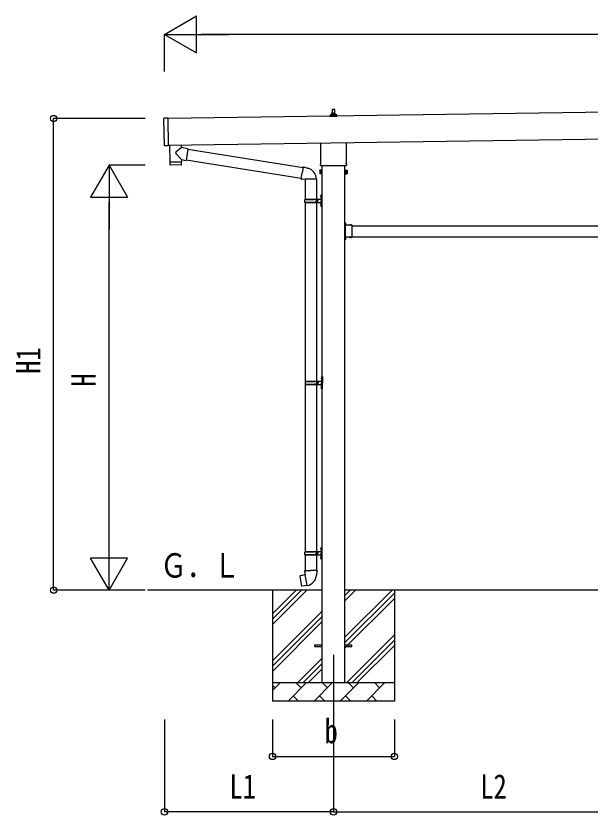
# Model space of a CAD drawing. Units: millimetres, scale not verified. Extents: x -16820 to 16820, y -11880 to 11880.
# Drawn here: x -9646 to -6539, y -6417 to -2092 of the extents above; entities that cross this region are included whole.
import ezdxf
from ezdxf.enums import TextEntityAlignment as Align

# ---------------------------------------------------------------- set-up
doc = ezdxf.new("R2010")
doc.units = ezdxf.units.MM
doc.header["$LTSCALE"] = 50
for name, color, linetype in [('0-4_YKK_12', 2, 'Continuous'), ('0-5_YKK_13', 4, 'Continuous'), ('0-6_YKK_A1', 4, 'Continuous'), ('0-7_YKK_D', 6, 'Continuous')]:
    doc.layers.add(name, color=color, linetype=linetype)
doc.styles.add('ＭＳ ゴシック', font='')
doc.styles.get('ＭＳ ゴシック').set_extended_font_data('MS Gothic')

msp = doc.modelspace()

# ---------------------------------------------------------------- linework, layer by layer
at = {"layer": '0-4_YKK_12'}
msp.add_line((-7927.92, -5550), (-7927.92, -6050), dxfattribs=at)
at = {"layer": '0-5_YKK_13'}
for p, q in [((-7946.17, -2636.24), (-7946.17, -2628.53)), ((-7909.67, -2636.24), (-7946.17, -2636.24)), ((-7945.79, -2627.74), (-7910.05, -2627.74)), ((-7945.41, -2627.55), (-7938.69, -2625.92)), ((-7938.3, -2625.74), (-7917.54, -2625.74)), ((-7937.92, -2624.95), (-7937.92, -2620.74)), ((-7936.92, -2620.74), (-7918.92, -2620.74)), ((-7933.92, -2620.74), (-7933.19, -2597.21)), ((-7932.19, -2596.24), (-7923.65, -2596.24)), ((-7922.65, -2597.21), (-7921.92, -2620.74)), ((-7917.92, -2624.95), (-7917.92, -2620.74)), ((-7910.44, -2627.55), (-7917.16, -2625.92)), ((-7909.67, -2636.24), (-7909.67, -2628.53)), ((-8842.9, -2794.25), (-8845.02, -2646.27)), ((-8825.04, -2644.98), (-8844.03, -2645.25)), ((-8750.76, -2804.66), (-8780.53, -2828.9)), ((-8750.76, -2804.66), (-8750.97, -2790.36)), ((-8715.26, -2810.4), (-8750.76, -2804.66)), ((-8715.26, -2810.4), (-8725.43, -2873.28)), ((-7996.22, -2890.23), (-7996.22, -2779.58)), ((-7859.62, -2777.62), (-7859.62, -2890.23)), ((-8749.84, -2869.33), (-8780.71, -2836.23)), ((-8715.56, -2812.22), (-8091.79, -2911.54)), ((-8813.65, -2883.26), (-8813.23, -2896.31)), ((-8809.16, -2882.2), (-8809.13, -2883.2)), ((-8754.17, -2881.41), (-8754.17, -2882.41)), ((-8749.84, -2869.33), (-8725.43, -2873.28)), ((-8749.84, -2869.33), (-8749.67, -2881.35)), ((-8725.13, -2871.45), (-8102.21, -2970.63)), ((-7997.92, -2899), (-7997.92, -2893.5)), ((-7857.92, -2893.5), (-7857.92, -2899)), ((-8752.65, -2898.39), (-8810.19, -2899.22)), ((-8091.47, -2909.72), (-8097, -2941.08)), ((-8091.47, -2909.72), (-8090.33, -2907.74)), ((-8090.33, -2907.74), (-8086.76, -2908.36)), ((-8086.76, -2908.36), (-8086.35, -2910.71)), ((-8071.83, -2913.53), (-8070.15, -2915.16)), ((-8070.15, -2915.16), (-8068.03, -2915.61)), ((-8001.92, -2928.5), (-8001.16, -2927.19)), ((-8001.92, -2928.5), (-8001.92, -2945.5)), ((-7994.92, -2932.09), (-8001.16, -2932.09)), ((-7859.98, -2902.5), (-7995.86, -2902.5)), ((-7860.92, -2932.09), (-7854.68, -2932.09)), ((-7853.92, -2928.5), (-7854.68, -2927.19)), ((-7853.92, -2928.5), (-7853.92, -2945.5)), ((-8102.53, -2972.45), (-8097, -2941.08)), ((-8102.53, -2972.45), (-8102.13, -2974.7)), ((-8102.53, -2972.45), (-8097.38, -2973.27)), ((-8102.13, -2974.7), (-8098.57, -2975.33)), ((-8098.57, -2975.33), (-8097.38, -2973.27)), ((-8097.38, -2973.27), (-8082.77, -2975.58)), ((-8082.77, -2975.58), (-8080.57, -2974.6)), ((-8020.27, -2974.99), (-8081.46, -2974.99)), ((-8080.42, -2974.99), (-8080.42, -3083.01)), ((-8020.42, -2974.99), (-8020.42, -3083.01)), ((-8001.92, -2945.5), (-8001.16, -2946.81)), ((-7994.92, -2941.91), (-8001.16, -2941.91)), ((-7994.92, -2946.81), (-8001.16, -2946.81)), ((-7992.42, -2946.2), (-7994.92, -2946.2)), ((-7863.42, -2946.2), (-7860.92, -2946.2)), ((-7860.92, -2941.91), (-7854.68, -2941.91)), ((-7860.92, -2946.81), (-7854.68, -2946.81)), ((-7853.92, -2945.5), (-7854.68, -2946.81)), ((-7996.72, -3065.86), (-7994.68, -3066.86)), ((-7995.45, -3063.86), (-7994.82, -3063.86)), ((-7995.45, -3063.86), (-7995.45, -3072.16)), ((-7994.82, -3063.86), (-7994.82, -3072.16)), ((-7994.82, -3063.86), (-7994.42, -3064.26)), ((-7994.68, -3066.86), (-7994.07, -3068.01)), ((-7994.42, -3060.01), (-7991.42, -3058.51)), ((-7994.42, -3060.01), (-7994.42, -3092.01)), ((-7994.42, -3064.26), (-7994.42, -3071.76)), ((-7991.42, -3058.51), (-7991.42, -3092.01)), ((-7991.42, -3058.51), (-7990.42, -3058.51)), ((-7990.42, -3058.51), (-7990.42, -3092.01)), ((-8083.42, -3085.01), (-8033.09, -3085.01)), ((-8083.42, -3099.01), (-8033.09, -3099.01)), ((-8082.42, -3083.01), (-7996.42, -3083.01)), ((-8082.42, -3083.01), (-8082.42, -3085.01)), ((-8082.42, -3101.01), (-8082.42, -3099.01)), ((-8082.42, -3101.01), (-7996.42, -3101.01)), ((-8080.42, -3101.01), (-8080.42, -4068.5)), ((-8023.42, -3083.01), (-8023.42, -3087.51)), ((-8023.42, -3087.51), (-8021.42, -3087.51)), ((-8023.42, -3101.01), (-8023.42, -3096.51)), ((-8023.42, -3096.51), (-8021.42, -3096.51)), ((-8021.42, -3087.51), (-8021.42, -3092.01)), ((-8021.42, -3096.51), (-8021.42, -3092.01)), ((-8020.42, -3101.01), (-8020.42, -4068.5)), ((-8015.42, -3083.01), (-8015.42, -3092.01)), ((-8015.42, -3087.51), (-8012.42, -3087.51)), ((-8015.42, -3101.01), (-8015.42, -3092.01)), ((-8015.42, -3096.51), (-8012.42, -3096.51)), ((-8012.42, -3087.51), (-8012.42, -3092.01)), ((-8012.42, -3096.51), (-8012.42, -3092.01)), ((-7996.72, -3113.86), (-7994.68, -3114.86)), ((-7995.45, -3072.16), (-7994.82, -3072.16)), ((-7995.45, -3111.86), (-7994.82, -3111.86)), ((-7995.45, -3111.86), (-7995.45, -3120.16)), ((-7994.82, -3072.16), (-7994.42, -3071.76)), ((-7994.82, -3111.86), (-7994.82, -3120.16)), ((-7994.82, -3111.86), (-7994.42, -3112.26)), ((-7994.42, -3124.01), (-7994.42, -3092.01)), ((-7994.42, -3112.26), (-7994.42, -3119.76)), ((-7991.42, -3125.51), (-7991.42, -3092.01)), ((-7990.42, -3125.51), (-7990.42, -3092.01)), ((-7995.45, -3120.16), (-7994.82, -3120.16)), ((-7994.82, -3120.16), (-7994.42, -3119.76)), ((-7994.68, -3114.86), (-7994.07, -3116.01)), ((-7994.42, -3124.01), (-7991.42, -3125.51)), ((-7991.42, -3125.51), (-7990.42, -3125.51)), ((-7863.82, -3209.5), (-7865.42, -3209.5)), ((-7865.42, -3214), (-7863.82, -3214)), ((-7863.82, -3215), (-7865.42, -3215)), ((-7859.72, -3217), (-7865.42, -3217)), ((-7863.82, -3219), (-7865.42, -3219)), ((-7865.42, -3220), (-7863.82, -3220)), ((-7863.82, -3226.46), (-7863.82, -3209.5)), ((-7863.82, -3212.96), (-7863.82, -3221.03)), ((-7863.82, -3215.87), (-7861.16, -3214.55)), ((-7863.82, -3218.13), (-7861.16, -3219.45)), ((-7827.42, -3224.9), (-7863.82, -3224.9)), ((-7863.42, -3226.5), (-7860.42, -3226.5)), ((-7863.42, -3235.29), (-7863.42, -3228.5)), ((-7863.42, -3277.29), (-7863.42, -3236.71)), ((-7862.96, -3212.27), (-7863.12, -3212.27)), ((-7862.96, -3221.73), (-7863.12, -3221.73)), ((-7840.16, -3224.04), (-7840.16, -3224.2)), ((-7831.39, -3224.9), (-7839.46, -3224.9)), ((-7836.55, -3224.9), (-7837.87, -3222.24)), ((-7834.3, -3224.9), (-7832.97, -3222.24)), ((-7830.69, -3224.04), (-7830.69, -3224.2)), ((-7827.42, -3235.29), (-7827.42, -3224.9)), ((-7827.42, -3277.29), (-7827.42, -3236.71)), ((-7863.42, -3285.5), (-7863.42, -3278.71)), ((-7827.42, -3289.1), (-7827.42, -3278.71)), ((-7863.82, -3295), (-7865.42, -3295)), ((-7863.82, -3299), (-7865.42, -3299)), ((-7863.82, -3304.5), (-7865.42, -3304.5)), ((-7863.82, -3304.5), (-7863.82, -3287.54)), ((-7827.42, -3289.1), (-7863.82, -3289.1)), ((-7863.82, -3292.96), (-7863.82, -3301.03)), ((-7863.82, -3295.87), (-7861.16, -3294.55)), ((-7863.82, -3298.13), (-7861.16, -3299.45)), ((-7860.42, -3287.5), (-7863.42, -3287.5)), ((-7862.96, -3292.27), (-7863.12, -3292.27)), ((-7862.96, -3301.73), (-7863.12, -3301.73)), ((-7840.16, -3289.96), (-7840.16, -3289.8)), ((-7831.39, -3289.1), (-7839.46, -3289.1)), ((-7836.55, -3289.1), (-7837.87, -3291.76)), ((-7834.3, -3289.1), (-7832.97, -3291.76)), ((-7830.69, -3289.96), (-7830.69, -3289.8)), ((-7994.22, -4051.35), (-7992.18, -4052.35)), ((-7992.95, -4049.35), (-7992.32, -4049.35)), ((-7992.95, -4049.35), (-7992.95, -4057.65)), ((-7992.95, -4057.65), (-7992.32, -4057.65)), ((-7992.32, -4049.35), (-7992.32, -4057.65)), ((-7992.32, -4049.35), (-7991.92, -4049.75)), ((-7992.32, -4057.65), (-7991.92, -4057.25)), ((-7992.18, -4052.35), (-7991.57, -4053.5)), ((-7991.92, -4045.5), (-7988.92, -4044)), ((-7991.92, -4045.5), (-7991.92, -4077.5)), ((-7991.92, -4049.75), (-7991.92, -4057.25)), ((-7988.92, -4044), (-7988.92, -4077.5)), ((-7988.92, -4044), (-7987.92, -4044)), ((-7987.92, -4044), (-7987.92, -4077.5)), ((-8080.92, -4070.5), (-8030.59, -4070.5)), ((-8080.92, -4084.5), (-8030.59, -4084.5)), ((-8080.42, -4086.49), (-8080.42, -4991)), ((-8079.92, -4068.5), (-7993.92, -4068.5)), ((-8079.92, -4068.5), (-8079.92, -4070.5)), ((-8079.92, -4086.5), (-8079.92, -4084.5)), ((-8079.92, -4086.5), (-7993.92, -4086.5)), ((-8020.92, -4068.5), (-8020.92, -4073)), ((-8020.92, -4073), (-8018.92, -4073)), ((-8020.92, -4086.5), (-8020.92, -4082)), ((-8020.92, -4082), (-8018.92, -4082)), ((-8020.42, -4086.49), (-8020.42, -4991)), ((-8018.92, -4073), (-8018.92, -4077.5)), ((-8018.92, -4082), (-8018.92, -4077.5)), ((-8012.92, -4068.5), (-8012.92, -4077.5)), ((-8012.92, -4073), (-8009.92, -4073)), ((-8012.92, -4086.5), (-8012.92, -4077.5)), ((-8012.92, -4082), (-8009.92, -4082)), ((-8009.92, -4073), (-8009.92, -4077.5)), ((-8009.92, -4082), (-8009.92, -4077.5)), ((-7994.22, -4099.35), (-7992.18, -4100.35)), ((-7992.95, -4097.35), (-7992.32, -4097.35)), ((-7992.95, -4097.35), (-7992.95, -4105.65)), ((-7992.95, -4105.65), (-7992.32, -4105.65)), ((-7992.32, -4097.35), (-7992.32, -4105.65)), ((-7992.32, -4097.35), (-7991.92, -4097.75)), ((-7992.32, -4105.65), (-7991.92, -4105.25)), ((-7992.18, -4100.35), (-7991.57, -4101.5)), ((-7991.92, -4109.5), (-7991.92, -4077.5)), ((-7991.92, -4097.75), (-7991.92, -4105.25)), ((-7988.92, -4111), (-7988.92, -4077.5)), ((-7987.92, -4111), (-7987.92, -4077.5)), ((-7991.92, -4109.5), (-7988.92, -4111)), ((-7988.92, -4111), (-7987.92, -4111)), ((-7996.72, -4973.85), (-7994.68, -4974.85)), ((-7995.45, -4971.85), (-7994.82, -4971.85)), ((-7995.45, -4971.85), (-7995.45, -4980.15)), ((-7994.82, -4971.85), (-7994.82, -4980.15)), ((-7994.82, -4971.85), (-7994.42, -4972.25)), ((-7994.42, -4968), (-7991.42, -4966.5)), ((-7994.42, -4968), (-7994.42, -5000)), ((-7994.42, -4972.25), (-7994.42, -4979.75)), ((-7991.42, -4966.5), (-7991.42, -5000)), ((-7991.42, -4966.5), (-7990.42, -4966.5)), ((-7990.42, -4966.5), (-7990.42, -5000)), ((-8083.42, -4993), (-8033.09, -4993)), ((-8083.42, -5007), (-8033.09, -5007)), ((-8082.42, -4991), (-7996.42, -4991)), ((-8082.42, -4991), (-8082.42, -4993)), ((-8082.42, -5009), (-8082.42, -5007)), ((-8082.42, -5009), (-7996.42, -5009)), ((-8080.42, -5009), (-8080.42, -5093.93)), ((-8023.42, -4991), (-8023.42, -4995.5)), ((-8023.42, -4995.5), (-8021.42, -4995.5)), ((-8023.42, -5009), (-8023.42, -5004.5)), ((-8023.42, -5004.5), (-8021.42, -5004.5)), ((-8021.42, -4995.5), (-8021.42, -5000)), ((-8021.42, -5004.5), (-8021.42, -5000)), ((-8020.42, -5009), (-8020.42, -5093.93)), ((-8015.42, -4991), (-8015.42, -5000)), ((-8015.42, -4995.5), (-8012.42, -4995.5)), ((-8015.42, -5009), (-8015.42, -5000)), ((-8015.42, -5004.5), (-8012.42, -5004.5)), ((-8012.42, -4995.5), (-8012.42, -5000)), ((-8012.42, -5004.5), (-8012.42, -5000)), ((-7995.45, -4980.15), (-7994.82, -4980.15)), ((-7994.82, -4980.15), (-7994.42, -4979.75)), ((-7994.68, -4974.85), (-7994.07, -4976)), ((-7994.42, -5032), (-7994.42, -5000)), ((-7991.42, -5033.5), (-7991.42, -5000)), ((-7990.42, -5033.5), (-7990.42, -5000)), ((-7996.72, -5021.85), (-7994.68, -5022.85)), ((-7995.45, -5019.85), (-7994.82, -5019.85)), ((-7995.45, -5019.85), (-7995.45, -5028.15)), ((-7995.45, -5028.15), (-7994.82, -5028.15)), ((-7994.82, -5019.85), (-7994.82, -5028.15)), ((-7994.82, -5019.85), (-7994.42, -5020.25)), ((-7994.82, -5028.15), (-7994.42, -5027.75)), ((-7994.68, -5022.85), (-7994.07, -5024)), ((-7994.42, -5020.25), (-7994.42, -5027.75)), ((-7994.42, -5032), (-7991.42, -5033.5)), ((-7991.42, -5033.5), (-7990.42, -5033.5)), ((-8082.27, -5093.93), (-8084.42, -5094.71)), ((-8084.42, -5094.71), (-8084.42, -5098.33)), ((-8084.42, -5098.33), (-8082.18, -5099.14)), ((-8082.27, -5093.93), (-8050.42, -5093.93)), ((-8082.27, -5093.93), (-8082.18, -5099.14)), ((-8082.18, -5099.14), (-8081.92, -5113.93)), ((-8018.57, -5093.93), (-8050.42, -5093.93)), ((-8016.42, -5098.33), (-8018.66, -5099.14)), ((-8018.57, -5093.93), (-8016.42, -5094.71)), ((-8016.42, -5094.71), (-8016.42, -5098.33)), ((-8108.88, -5122.38), (-8109.69, -5123.55)), ((-8109.69, -5123.55), (-8100.07, -5178.11)), ((-8081.01, -5117.13), (-8108.88, -5122.38)), ((-8096.14, -5119.78), (-8096.35, -5120.02)), ((-8081.92, -5113.93), (-8080.57, -5115.93)), ((-8070.66, -5174.42), (-8080.79, -5116.95)), ((-8080.77, -5116.13), (-8080.77, -5116.83)), ((-8080.57, -5115.93), (-8080.6, -5115.93)), ((-8020.23, -5115.87), (-8020.31, -5118.03)), ((-8018.92, -5113.93), (-8020.23, -5115.87)), ((-8086.05, -5177.02), (-8086.33, -5176.86)), ((-8070.35, -5175.19), (-8070.6, -5174.52)), ((-8027.92, -5495.5), (-7990.42, -5495.5)), ((-8027.92, -5504.5), (-8027.92, -5495.5)), ((-8027.92, -5504.5), (-7990.42, -5504.5)), ((-7865.42, -5495.5), (-7827.92, -5495.5)), ((-7865.42, -5504.5), (-7827.92, -5504.5)), ((-7827.92, -5504.5), (-7827.92, -5495.5))]:
    msp.add_line(p, q, dxfattribs=at)
for points in [[(-8825.04, -2644.98), (-8822.9, -2794.97), (-8841.89, -2795.24)], [(-8814.96, -2791.27), (-8813.66, -2882.26), (-8749.67, -2881.35)], [(-8749.69, -2895.4), (-8749.65, -2882.35), (-8813.65, -2883.26)], [(-8091.47, -2909.72), (-8086.35, -2910.71), (-8071.83, -2913.53)], [(-7994.92, -2946.81), (-7994.92, -2927.19), (-8001.16, -2927.19)], [(-7994.92, -2946.2), (-7994.92, -2927.8), (-7992.42, -2927.8)], [(-7860.92, -2946.2), (-7860.92, -2927.8), (-7863.42, -2927.8)], [(-7860.92, -2946.81), (-7860.92, -2927.19), (-7854.68, -2927.19)], [(-7996.72, -3070.16), (-7994.68, -3069.16), (-7994.07, -3068.01)], [(-7996.72, -3118.16), (-7994.68, -3117.16), (-7994.07, -3116.01)], [(-7865.42, -3224.5), (-7865.42, -3218.5), (-7865.42, -3215.5), (-7865.42, -3209.5)], [(-7863.42, -3228.5), (-7860.42, -3228.5), (-7860.42, -3224.9)], [(-7863.42, -3285.5), (-7860.42, -3285.5), (-7860.42, -3289.1)], [(-7865.42, -3304.5), (-7865.42, -3298.5), (-7865.42, -3295.5), (-7865.42, -3289.5)], [(-7994.22, -4055.65), (-7992.18, -4054.65), (-7991.57, -4053.5)], [(-7994.22, -4103.65), (-7992.18, -4102.65), (-7991.57, -4101.5)], [(-7996.72, -4978.15), (-7994.68, -4977.15), (-7994.07, -4976)], [(-7996.72, -5026.15), (-7994.68, -5025.15), (-7994.07, -5024)], [(-8018.57, -5093.93), (-8018.66, -5099.14), (-8018.92, -5113.93)], [(-8093.89, -5119.56), (-8094.17, -5119.4), (-8096.14, -5119.78)], [(-8070.93, -5174.33), (-8098.91, -5178.93), (-8100.07, -5178.11)], [(-8083.86, -5176.46), (-8084.07, -5176.69), (-8086.05, -5177.02)]]:
    msp.add_lwpolyline(points, dxfattribs=at)
for points in [[(-7992.42, -2947.5), (-7992.42, -2926.5), (-7990.42, -2926.5), (-7990.42, -2947.5)], [(-7863.42, -2947.5), (-7863.42, -2926.5), (-7865.42, -2926.5), (-7865.42, -2947.5)]]:
    msp.add_lwpolyline(points, close=True, dxfattribs=at)
for centre, radius, start, end in [((-7945.17, -2628.53), 1, 103.62699, 180), ((-7938.92, -2624.95), 1, 283.62699, 0), ((-7933.84, -2621.37), 4.13, 90, 171.17633), ((-7936.92, -2621.74), 1, 90, 180), ((-7932.19, -2597.24), 1, 90, 178.60509), ((-7924.59, -2620.74), 4.83, 133.60282, 180), ((-7931.25, -2620.74), 4.83, 0, 46.39718), ((-7923.65, -2597.24), 1, 1.39491, 90), ((-7922.01, -2621.37), 4.13, 8.82367, 90), ((-7918.92, -2621.74), 1, 0, 90), ((-7916.92, -2624.95), 1, 180, 256.37301), ((-7910.67, -2628.53), 1, 0, 76.37301), ((-8844.02, -2646.25), 1, 90.81845, 180.81845), ((-8841.9, -2794.24), 1, 180.81845, 270.81845), ((-8777.22, -2832.64), 5, 131.47396, 225.79244), ((-8810.23, -2896.22), 3, 181.81845, 270.86677), ((-8752.69, -2895.39), 3, 270.81845, 359.81845), ((-7993.92, -2893.5), 4, 125.09963, 180), ((-7861.92, -2893.5), 4, 0, 54.90037), ((-8080.57, -2974.6), 60.3, 359.62495, 78), ((-7997.58, -2929.64), 4.34, 145.61575, 214.38425), ((-7985.68, -2937), 16.24, 162.41205, 197.58795), ((-7993.92, -2899), 4, 180, 194.47751), ((-7993.92, -2899), 4, 194.47751, 241.04498), ((-7861.92, -2899), 4, 298.95502, 345.52249), ((-7861.92, -2899), 4, 345.52249, 0), ((-7858.27, -2929.64), 4.34, 325.61575, 34.38425), ((-7870.16, -2937), 16.24, 342.41205, 17.58795), ((-7997.58, -2944.36), 4.34, 145.61575, 214.38425), ((-7858.27, -2944.36), 4.34, 325.61575, 34.38425), ((-7991.12, -3068.01), 6, 136.21765, 223.78235), ((-8034.67, -3092.01), 49.25, 171.82876, 180.00002), ((-8034.67, -3092.01), 49.25, 180.00002, 188.17127), ((-8033.09, -3083.01), 2, 270, 359.99998), ((-8033.09, -3101.01), 2, 0.00005, 90.00004), ((-7991.12, -3116.01), 6, 136.21765, 223.78235), ((-7996.42, -3081.01), 2, 270, 359.99998), ((-7996.42, -3103.01), 2, 0.00005, 90.00004), ((-7863.42, -3224.5), 2, 180, 270), ((-7863.12, -3212.96), 0.7, 90, 180), ((-7863.12, -3221.03), 0.7, 180, 270), ((-7864.12, -3236), 1, 314.427, 45.573), ((-7862.96, -3213.13), 0.862, 39.12355, 90), ((-7862.96, -3220.87), 0.862, 270, 320.87645), ((-7867.72, -3217), 7, 0, 39.12355), ((-7867.72, -3217), 7, 320.87645, 0), ((-7839.46, -3224.2), 0.7, 180, 270), ((-7839.29, -3224.04), 0.862, 129.12355, 180), ((-7835.42, -3228.8), 7, 90, 129.12355), ((-7835.42, -3228.8), 7, 50.87645, 90), ((-7831.39, -3224.2), 0.7, 270, 0), ((-7831.55, -3224.04), 0.862, 0, 50.87645), ((-7826.72, -3236), 1, 134.427, 225.573), ((-7864.12, -3278), 1, 314.427, 45.573), ((-7826.72, -3278), 1, 134.427, 225.573), ((-7863.42, -3289.5), 2, 90, 180), ((-7863.12, -3292.96), 0.7, 90, 180), ((-7863.12, -3301.03), 0.7, 180, 270), ((-7862.96, -3293.13), 0.862, 39.12355, 90), ((-7862.96, -3300.87), 0.862, 270, 320.87645), ((-7867.72, -3297), 7, 0, 39.12355), ((-7867.72, -3297), 7, 320.87645, 0), ((-7839.46, -3289.8), 0.7, 90, 180), ((-7839.29, -3289.96), 0.862, 180, 230.87645), ((-7835.42, -3285.2), 7, 230.87645, 270), ((-7835.42, -3285.2), 7, 270, 309.12355), ((-7831.39, -3289.8), 0.7, 0, 90), ((-7831.55, -3289.96), 0.862, 309.12355, 0), ((-7988.62, -4053.5), 6, 136.21765, 223.78235), ((-8032.17, -4077.5), 49.25, 171.82876, 180.00002), ((-8032.17, -4077.5), 49.25, 180.00002, 188.17127), ((-8030.59, -4068.5), 2, 270, 359.99998), ((-8030.59, -4086.5), 2, 0.00005, 90.00004), ((-7988.62, -4101.5), 6, 136.21765, 223.78235), ((-7993.92, -4066.5), 2, 270, 359.99998), ((-7993.92, -4088.5), 2, 0.00005, 90.00004), ((-7991.12, -4976), 6, 136.21765, 223.78235), ((-8034.67, -5000), 49.25, 171.82876, 180.00002), ((-8034.67, -5000), 49.25, 180.00002, 188.17127), ((-8033.09, -4991), 2, 270, 359.99998), ((-8033.09, -5009), 2, 0.00005, 90.00004), ((-7996.42, -4989), 2, 270, 359.99998), ((-7996.42, -5011), 2, 0.00005, 90.00004), ((-7991.12, -5024), 6, 136.21765, 223.78235), ((-8081.07, -5116.83), 0.3, 280.66842, 0), ((-8080.57, -5116.13), 0.2, 100, 180), ((-8080.57, -5115.93), 60.3, 279.96938, 358), ((-8070.88, -5174.63), 0.3, 20, 99.33158), ((-8070.17, -5175.12), 0.2, 200, 279.96938)]:
    msp.add_arc(centre, radius, start, end, dxfattribs=at)
at = {"layer": '0-6_YKK_A1'}
for p, q in [((-3437.98, -2569.44), (-8825.02, -2646.37)), ((-8822.95, -2791.39), (-3435.91, -2714.43)), ((-7990.42, -2902.5), (-7990.42, -5700)), ((-7865.42, -5700), (-7865.42, -2902.5)), ((-7827.42, -3227), (-6228.42, -3227)), ((-7860.42, -3287), (-7864.92, -3287)), ((-7827.42, -3287), (-6228.42, -3287)), ((-7990.42, -5200), (-8934.58, -5200)), ((-8257.92, -5200), (-8257.92, -5800)), ((-8257.92, -5385.05), (-8072.87, -5200)), ((-8257.92, -5356.77), (-8101.15, -5200)), ((-8257.92, -5328.48), (-8129.44, -5200)), ((-6190.42, -5200), (-7865.42, -5200)), ((-7865.42, -5455.1), (-7610.32, -5200)), ((-7865.42, -5257.11), (-7808.31, -5200)), ((-7865.42, -5228.82), (-7836.6, -5200)), ((-7865.42, -5483.38), (-7597.92, -5215.88)), ((-7597.92, -5200), (-7597.92, -5800)), ((-7865.42, -5511.67), (-7597.92, -5244.17)), ((-8257.92, -5583.04), (-7990.42, -5315.54)), ((-8257.92, -5611.32), (-7990.42, -5343.82)), ((-8257.92, -5639.61), (-7990.42, -5372.11)), ((-7855.76, -5700), (-7597.92, -5442.16)), ((-7827.48, -5700), (-7597.92, -5470.44)), ((-7799.19, -5700), (-7597.92, -5498.73)), ((-8120.32, -5700), (-7990.42, -5570.1)), ((-8092.04, -5700), (-7990.42, -5598.38)), ((-8063.75, -5700), (-7990.42, -5626.67)), ((-8257.92, -5700), (-7597.92, -5700)), ((-8257.92, -5742.89), (-8215.03, -5700)), ((-8173.61, -5800), (-8073.61, -5700)), ((-8102.16, -5728.55), (-8130.71, -5700)), ((-8032.18, -5800), (-7932.18, -5700)), ((-7960.74, -5728.55), (-7989.29, -5700)), ((-7890.76, -5800), (-7790.76, -5700)), ((-7819.32, -5728.55), (-7847.87, -5700)), ((-7749.34, -5800), (-7649.34, -5700)), ((-7677.9, -5728.55), (-7706.45, -5700)), ((-7601.21, -5700), (-7597.92, -5696.72)), ((-8243.58, -5728.55), (-8257.92, -5714.21)), ((-8145.05, -5771.45), (-8116.5, -5800)), ((-8003.63, -5771.45), (-7975.08, -5800)), ((-7862.21, -5771.45), (-7833.66, -5800)), ((-7720.79, -5771.45), (-7692.24, -5800)), ((-7597.92, -5800), (-8257.92, -5800))]:
    msp.add_line(p, q, dxfattribs=at)
msp.add_lwpolyline([(-7860.42, -3227), (-7864.92, -3227), (-7864.92, -3287)], dxfattribs=at)
at = {"layer": '0-7_YKK_D'}
for p, q in [((-8842.51, -2191.89), (-8669.31, -2091.89)), ((-8669.31, -2291.89), (-8669.31, -2091.89)), ((-8842.51, -2391.89), (-8842.51, -2190.89)), ((-8842.51, -2191.89), (-8669.31, -2291.89)), ((-8842.51, -2191.89), (-8496.1, -2191.89)), ((1778.5, -2191.89), (-8642.51, -2191.89)), ((-8946.44, -2646.71), (-9443.51, -2646.71)), ((-9442.51, -5200), (-9442.51, -2646.71)), ((-9142.51, -2900), (-9242.51, -3073.21)), ((-8946.44, -2900), (-9143.51, -2900)), ((-9142.51, -2900), (-9042.51, -3073.21)), ((-9142.51, -2900), (-9142.51, -3246.41)), ((-9242.51, -3073.21), (-9042.51, -3073.21)), ((-9142.51, -5000), (-9142.51, -3100)), ((-9142.51, -5200), (-9142.51, -4853.59)), ((-9142.51, -5200), (-9242.51, -5026.79)), ((-9042.51, -5026.79), (-9242.51, -5026.79)), ((-9142.51, -5200), (-9042.51, -5026.79)), ((-8946.44, -5200), (-9443.51, -5200)), ((-8946.44, -5200), (-9143.51, -5200)), ((-8842.51, -5900), (-8842.51, -6401)), ((-8257.92, -5900), (-8257.92, -6101)), ((-7927.92, -5900), (-7927.92, -6401)), ((-7927.92, -5900), (-7927.92, -6401)), ((-7597.92, -5900), (-7597.92, -6101)), ((-8257.92, -6100), (-7597.92, -6100)), ((-7927.92, -6400), (-8842.51, -6400)), ((-7927.92, -6400), (-6127.92, -6400))]:
    msp.add_line(p, q, dxfattribs=at)
for centre in [(-9442.51, -2646.71), (-9442.51, -5200), (-8257.92, -6100), (-7597.92, -6100), (-8842.51, -6400), (-7927.92, -6400), (-7927.92, -6400)]:
    msp.add_circle(centre, 17, dxfattribs=at)

# ---------------------------------------------------------------- texts
at = {"layer": '0-6_YKK_A1', "style": 'ＭＳ ゴシック', "width": 0.8}
msp.add_text('Ｇ．Ｌ', height=132, dxfattribs=at).set_placement((-8865.2, -5171.55), align=Align.BOTTOM_LEFT)
at = {"layer": '0-7_YKK_D', "style": 'ＭＳ ゴシック', "width": 0.8}
for s, p in [('H1', (-9474.51, -4028.95)), ('H', (-9174.51, -4098))]:
    msp.add_text(s, height=132, rotation=90, dxfattribs=at).set_placement(p, align=Align.BOTTOM_LEFT)
for s, p in [('b', (-7975.92, -6068)), ('L1', (-8490.82, -6368)), ('L2', (-7133.52, -6368))]:
    msp.add_text(s, height=132, dxfattribs=at).set_placement(p, align=Align.BOTTOM_LEFT)

doc.saveas('drawing.dxf')
